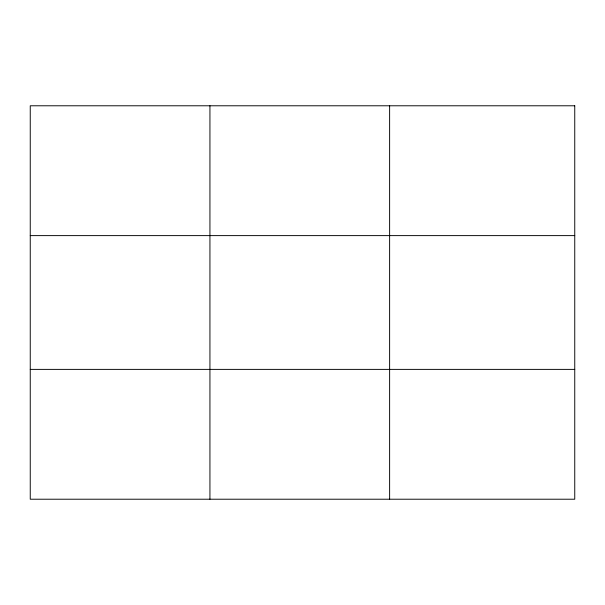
<?xml version="1.0" encoding="UTF-8"?>
<svg xmlns="http://www.w3.org/2000/svg" width="605" height="605" viewBox="0 0 605 605"><rect width="100%" height="100%" fill="white"/><g stroke="black" fill="none" stroke-linecap="round" stroke-linejoin="round"><path stroke-width="0.91" d="M209.935 499.216L209.935 105.784M389.62 499.216L389.62 105.784M30.25 235.617L574.75 235.617M30.25 369.383L574.75 369.383M574.75 105.784L574.75 499.216L30.25 499.216L30.25 105.784L574.75 105.784"/></g></svg>
